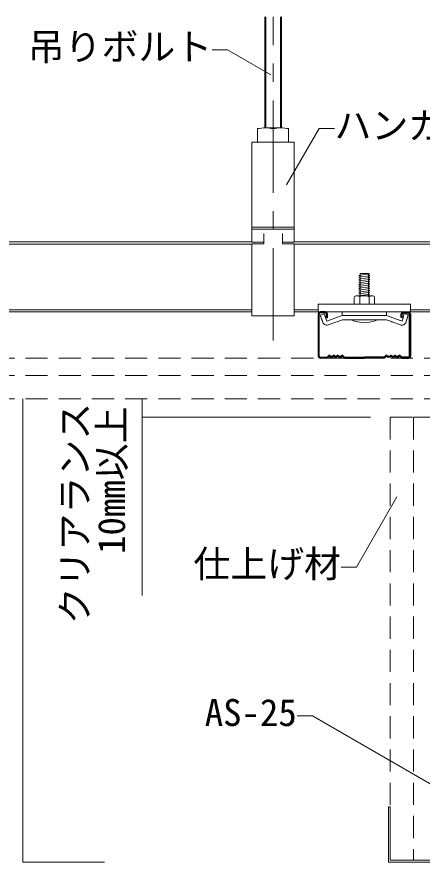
# Model space of a CAD drawing. Units: millimetres on the paper, with parts at other scales. Extents: x -196 to 194, y -140 to 138.
# Drawn here: x -64.63 to -42.67, y 57.02 to 102.81 of the extents above; entities that cross this region are included whole.
import ezdxf
from ezdxf.enums import TextEntityAlignment as Align

# ---------------------------------------------------------------- set-up
doc = ezdxf.new("R2010")
doc.units = ezdxf.units.MM
doc.linetypes.add('CHAIN1', pattern=[8, 5, -1, 1, -1])
doc.linetypes.add('DASHED1', pattern=[1.8, 1.2, -0.6])
for name, color, linetype, lineweight in [('4-0_中心線', 4, 'CHAIN1', 9), ('4-1_吊り材', 7, 'Continuous', 18), ('4-2_野縁受け', 3, 'Continuous', 18), ('4-3_野縁', 2, 'Continuous', 25), ('4-5_寸法', 4, 'Continuous', 9), ('4-6_文字', 7, 'Continuous', 18), ('4-A_クリップ', 7, 'Continuous', 18), ('4-B_補強金具・金具・その他', 3, 'DASHED1', 18), ('4-D_パネル', 4, 'DASHED1', 9)]:
    doc.layers.add(name, color=color, linetype=linetype, lineweight=lineweight)
doc.styles.add('ＭＳ ゴシック', font='')
doc.styles.get('ＭＳ ゴシック').set_extended_font_data('MS Gothic')

msp = doc.modelspace()

# ---------------------------------------------------------------- linework, layer by layer
at = {"layer": '4-0_中心線'}
msp.add_line((-50.746, 85.283), (-50.746, 102.807), dxfattribs=at)
at = {"layer": '4-1_吊り材'}
for p, q in [((-51.196, 96.793), (-51.196, 102.807)), ((-51.14, 96.793), (-51.14, 102.807)), ((-50.352, 102.807), (-50.352, 96.793)), ((-50.296, 96.793), (-50.296, 102.807)), ((-51.586, 96.753), (-51.586, 96.023)), ((-50.326, 96.793), (-51.166, 96.793)), ((-50.746, 96.753), (-50.746, 96.023)), ((-49.906, 96.753), (-49.906, 96.023)), ((-51.896, 96.023), (-49.596, 96.023)), ((-51.896, 91.413), (-51.896, 96.023)), ((-49.596, 96.023), (-49.596, 91.413)), ((-51.896, 91.3), (-51.896, 91.413)), ((-51.896, 91.413), (-49.596, 91.413)), ((-51.896, 91.3), (-51.896, 90.609)), ((-49.596, 91.3), (-51.896, 91.3)), ((-49.596, 91.413), (-49.596, 91.3)), ((-49.596, 90.609), (-49.596, 91.3)), ((-51.246, 91.078), (-51.246, 90.519)), ((-50.246, 90.519), (-50.246, 91.078)), ((-51.896, 90.609), (-51.246, 90.609)), ((-51.896, 90.519), (-51.896, 86.623)), ((-51.246, 90.519), (-51.896, 90.519)), ((-50.246, 90.609), (-49.596, 90.609)), ((-49.596, 90.519), (-50.246, 90.519)), ((-49.596, 86.623), (-49.596, 90.519)), ((-51.896, 86.623), (-49.596, 86.623))]:
    msp.add_line(p, q, dxfattribs=at)
for centre in [(-51.166, 94.568), (-50.326, 94.568)]:
    msp.add_arc(centre, 2.225, 79.1199, 100.8801, dxfattribs=at)
at = {"layer": '4-2_野縁受け'}
for p, q in [((-69.566, 90.623), (-51.896, 90.623)), ((-69.566, 90.503), (-51.896, 90.503)), ((-49.596, 90.623), (-36.046, 90.623)), ((-49.596, 90.503), (-36.046, 90.503)), ((-69.566, 86.943), (-51.896, 86.943)), ((-69.566, 86.823), (-51.896, 86.823)), ((-49.596, 86.943), (-48.296, 86.943)), ((-49.596, 86.823), (-48.296, 86.823)), ((-43.296, 86.943), (-36.046, 86.943)), ((-43.296, 86.823), (-36.046, 86.823))]:
    msp.add_line(p, q, dxfattribs=at)
at = {"layer": '4-3_野縁'}
for p, q in [((-48.299, 86.725), (-48.299, 84.429)), ((-48.249, 84.427), (-48.249, 86.725)), ((-47.899, 86.825), (-48.199, 86.825)), ((-47.899, 86.775), (-48.199, 86.775)), ((-47.849, 86.525), (-47.849, 86.725)), ((-47.799, 86.525), (-47.799, 86.725)), ((-43.799, 86.525), (-43.799, 86.725)), ((-43.749, 86.525), (-43.749, 86.725)), ((-43.699, 86.825), (-43.399, 86.825)), ((-43.699, 86.775), (-43.399, 86.775)), ((-43.349, 84.427), (-43.349, 86.725)), ((-43.299, 86.725), (-43.299, 84.429)), ((-47.849, 86.525), (-47.799, 86.525)), ((-43.749, 86.525), (-43.799, 86.525)), ((-48.199, 84.375), (-47.84, 84.375)), ((-48.199, 84.375), (-47.84, 84.375)), ((-47.84, 84.325), (-48.199, 84.325)), ((-47.84, 84.325), (-48.199, 84.325)), ((-47.805, 84.39), (-47.734, 84.46)), ((-47.734, 84.46), (-47.805, 84.39)), ((-47.699, 84.425), (-47.77, 84.354)), ((-47.699, 84.425), (-47.77, 84.354)), ((-46.999, 84.425), (-46.928, 84.354)), ((-46.964, 84.46), (-46.893, 84.39)), ((-46.858, 84.375), (-45.799, 84.375)), ((-46.858, 84.325), (-45.799, 84.325)), ((-44.74, 84.375), (-45.799, 84.375)), ((-44.74, 84.325), (-45.799, 84.325)), ((-44.634, 84.46), (-44.705, 84.39)), ((-44.599, 84.425), (-44.67, 84.354)), ((-43.899, 84.425), (-43.828, 84.354)), ((-43.899, 84.425), (-43.828, 84.354)), ((-43.793, 84.39), (-43.863, 84.46)), ((-43.863, 84.46), (-43.793, 84.39)), ((-43.399, 84.375), (-43.757, 84.375)), ((-43.399, 84.375), (-43.757, 84.375)), ((-43.757, 84.325), (-43.399, 84.325)), ((-43.757, 84.325), (-43.399, 84.325))]:
    msp.add_line(p, q, dxfattribs=at)
for centre, radius, start, end in [((-48.199, 86.725), 0.1, 90.003, 180.003), ((-48.199, 86.725), 0.05, 90.003, 180.003), ((-47.899, 86.725), 0.1, 0.003, 90.003), ((-47.899, 86.725), 0.05, 0.003, 90.003), ((-43.699, 86.725), 0.1, 89.997, 179.997), ((-43.699, 86.725), 0.05, 89.997, 179.997), ((-43.399, 86.725), 0.1, 359.997, 89.997), ((-43.399, 86.725), 0.05, 359.997, 89.997), ((-48.199, 84.425), 0.1, 177.476, 270), ((-48.199, 84.425), 0.1, 177.476, 270), ((-48.199, 84.425), 0.05, 177.476, 270), ((-48.199, 84.425), 0.05, 177.476, 270), ((-47.84, 84.425), 0.05, 270, 315), ((-47.84, 84.425), 0.05, 270, 315), ((-47.84, 84.425), 0.1, 270, 315), ((-47.84, 84.425), 0.1, 270, 315), ((-47.699, 84.425), 0.05, 46.3972, 135), ((-47.574, 84.556), 0.181, 226.3972, 313.6028), ((-47.574, 84.556), 0.131, 226.3972, 313.6028), ((-47.449, 84.425), 0.05, 36.8699, 133.6028), ((-47.349, 84.5), 0.125, 216.8699, 323.1301), ((-47.349, 84.5), 0.075, 216.8699, 323.1301), ((-47.249, 84.425), 0.05, 36.8699, 143.1301), ((-47.249, 84.425), 0.05, 46.3972, 143.1301), ((-47.124, 84.556), 0.181, 226.3972, 313.6028), ((-47.124, 84.556), 0.131, 226.3972, 313.6028), ((-46.999, 84.425), 0.05, 45, 133.6028), ((-46.858, 84.425), 0.1, 225, 270), ((-46.858, 84.425), 0.05, 225, 270), ((-44.74, 84.425), 0.05, 270, 315), ((-44.74, 84.425), 0.1, 270, 315), ((-44.599, 84.425), 0.05, 46.3972, 135), ((-44.474, 84.556), 0.181, 226.3972, 313.6028), ((-44.474, 84.556), 0.131, 226.3972, 313.6028), ((-44.349, 84.425), 0.05, 36.8699, 143.1301), ((-44.349, 84.425), 0.05, 36.8699, 133.6028), ((-44.249, 84.5), 0.125, 216.8699, 323.1301), ((-44.249, 84.5), 0.075, 216.8699, 323.1301), ((-44.149, 84.425), 0.05, 46.3972, 143.1301), ((-44.024, 84.556), 0.181, 226.3972, 313.6028), ((-44.024, 84.556), 0.131, 226.3972, 313.6028), ((-43.899, 84.425), 0.05, 45, 133.6028), ((-43.757, 84.425), 0.1, 225, 270), ((-43.757, 84.425), 0.1, 225, 270), ((-43.757, 84.425), 0.05, 225, 270), ((-43.757, 84.425), 0.05, 225, 270), ((-43.399, 84.425), 0.1, 270, 2.524), ((-43.399, 84.425), 0.1, 270, 2.524), ((-43.399, 84.425), 0.05, 270, 2.524), ((-43.399, 84.425), 0.05, 270, 2.524)]:
    msp.add_arc(centre, radius, start, end, dxfattribs=at)
at = {"layer": '4-5_寸法'}
msp.add_line((-57.841, 81.123), (-45.469, 81.123), dxfattribs=at)
for points in [[(-64.31, 82.123), (-64.31, 57.023), (-59.885, 57.023)], [(-57.841, 82.123), (-57.841, 81.123), (-57.841, 71.458)]]:
    msp.add_lwpolyline(points, dxfattribs=at)
at = {"layer": '4-6_文字'}
for p, q in [((-53.212, 101.02), (-54.045, 101.02)), ((-50.863, 99.663), (-53.212, 101.02)), ((-50.013, 93.711), (-48.253, 96.758)), ((-48.253, 96.758), (-47.42, 96.758)), ((-44.036, 76.81), (-46.233, 73.005)), ((-46.233, 73.005), (-47.066, 73.005)), ((-48.618, 64.954), (-49.451, 64.954)), ((-42.099, 61.19), (-48.618, 64.954))]:
    msp.add_line(p, q, dxfattribs=at)
at = {"layer": '4-A_クリップ'}
for p, q in [((-46.021, 88.904), (-45.571, 88.904)), ((-46.021, 87.703), (-46.021, 88.904)), ((-45.496, 88.888), (-45.571, 88.904)), ((-45.571, 87.703), (-45.571, 88.901)), ((-45.496, 88.788), (-45.571, 88.828)), ((-45.496, 88.788), (-46.096, 88.704)), ((-46.096, 88.704), (-46.021, 88.665)), ((-45.496, 88.688), (-46.096, 88.604)), ((-46.096, 88.604), (-46.021, 88.565)), ((-45.496, 88.588), (-46.096, 88.504)), ((-46.096, 88.504), (-46.021, 88.465)), ((-45.496, 88.488), (-46.096, 88.404)), ((-46.096, 88.404), (-46.021, 88.365)), ((-45.496, 88.388), (-46.096, 88.304)), ((-45.496, 88.688), (-45.571, 88.728)), ((-45.496, 88.588), (-45.571, 88.628)), ((-45.496, 88.488), (-45.571, 88.528)), ((-45.496, 88.388), (-45.571, 88.428)), ((-46.096, 88.304), (-46.021, 88.265)), ((-45.496, 88.288), (-46.096, 88.204)), ((-46.096, 88.204), (-46.021, 88.165)), ((-45.496, 88.188), (-46.096, 88.104)), ((-46.096, 88.104), (-46.021, 88.065)), ((-45.496, 88.088), (-46.096, 88.004)), ((-46.096, 88.004), (-46.021, 87.965)), ((-45.496, 87.988), (-46.096, 87.904)), ((-45.496, 88.288), (-45.571, 88.328)), ((-45.496, 88.188), (-45.571, 88.228)), ((-45.496, 88.088), (-45.571, 88.128)), ((-45.496, 87.988), (-45.571, 88.028)), ((-45.496, 87.888), (-45.571, 87.928)), ((-46.346, 87.603), (-46.346, 87.253)), ((-46.279, 87.686), (-46.326, 87.663)), ((-46.279, 87.686), (-46.326, 87.663)), ((-46.246, 87.703), (-45.346, 87.703)), ((-46.21, 87.694), (-46.046, 87.653)), ((-46.21, 87.694), (-46.046, 87.653)), ((-46.096, 87.904), (-46.021, 87.865)), ((-45.496, 87.888), (-46.096, 87.804)), ((-46.096, 87.804), (-46.021, 87.765)), ((-46.096, 87.804), (-46.021, 87.765)), ((-45.496, 87.788), (-46.096, 87.704)), ((-45.496, 87.788), (-46.096, 87.704)), ((-46.046, 87.653), (-46.046, 87.651)), ((-46.046, 87.651), (-46.046, 87.253)), ((-45.574, 87.664), (-45.546, 87.654)), ((-45.574, 87.664), (-45.546, 87.654)), ((-45.496, 87.788), (-45.571, 87.828)), ((-45.496, 87.788), (-45.571, 87.828)), ((-45.524, 87.703), (-45.571, 87.728)), ((-45.524, 87.703), (-45.571, 87.728)), ((-45.381, 87.694), (-45.546, 87.654)), ((-45.381, 87.694), (-45.546, 87.654)), ((-45.546, 87.654), (-45.546, 87.253)), ((-45.313, 87.687), (-45.267, 87.664)), ((-45.313, 87.687), (-45.267, 87.664)), ((-45.246, 87.603), (-45.246, 87.253)), ((-48.296, 87.253), (-48.296, 86.823)), ((-48.296, 87.253), (-43.296, 87.253)), ((-46.346, 87.253), (-45.246, 87.253)), ((-43.296, 86.823), (-43.296, 87.253)), ((-48.296, 86.823), (-43.296, 86.823)), ((-47.975, 86.724), (-48.191, 86.645)), ((-47.975, 86.724), (-48.191, 86.645)), ((-48.051, 86.261), (-48.191, 86.645)), ((-48.072, 86.317), (-48.191, 86.645)), ((-47.832, 86.33), (-47.975, 86.724)), ((-47.832, 86.33), (-47.975, 86.724)), ((-46.995, 86.634), (-47.832, 86.33)), ((-46.995, 86.823), (-46.995, 86.634)), ((-46.995, 86.634), (-45.796, 86.634)), ((-44.597, 86.634), (-45.796, 86.634)), ((-44.597, 86.634), (-45.796, 86.634)), ((-44.597, 86.634), (-45.796, 86.634)), ((-44.597, 86.634), (-43.856, 86.365)), ((-44.595, 86.823), (-44.595, 86.634)), ((-43.76, 86.33), (-43.652, 86.735)), ((-43.652, 86.735), (-43.43, 86.676)), ((-43.535, 86.28), (-43.43, 86.676)), ((-47.755, 86.124), (-46.985, 86.404)), ((-46.917, 86.404), (-46.985, 86.404)), ((-45.796, 86.404), (-46.917, 86.404)), ((-45.096, 86.404), (-46.496, 86.404)), ((-45.796, 86.404), (-44.675, 86.404)), ((-45.796, 86.404), (-44.823, 86.404)), ((-45.796, 86.404), (-44.882, 86.404)), ((-44.847, 86.404), (-44.675, 86.404)), ((-44.798, 86.404), (-44.607, 86.404)), ((-44.282, 86.286), (-44.607, 86.404)), ((-43.837, 86.124), (-44.357, 86.313)), ((-43.886, 86.375), (-43.76, 86.33))]:
    msp.add_line(p, q, dxfattribs=at)
msp.add_lwpolyline([(-45.496, 88.888), (-46.096, 88.804), (-46.021, 88.765)], dxfattribs=at)
for centre, radius, start, end in [((-46.246, 87.603), 0.1, 90, 180), ((-46.234, 87.597), 0.1, 75.942, 116.6021), ((-46.234, 87.597), 0.1, 75.942, 116.6021), ((-45.796, 87.053), 0.65, 70.0181, 112.6198), ((-45.796, 87.053), 0.65, 70.0181, 112.6198), ((-45.357, 87.597), 0.1, 63.7347, 103.8602), ((-45.357, 87.597), 0.1, 63.7347, 103.8602), ((-45.346, 87.603), 0.1, 0, 90), ((-47.835, 86.34), 0.23, 200, 300), ((-45.796, 87.804), 1.565, 243.4349, 296.565), ((-43.758, 86.34), 0.23, 245, 345)]:
    msp.add_arc(centre, radius, start, end, dxfattribs=at)
at = {"layer": '4-B_補強金具・金具・その他', "linetype": 'Continuous'}
for p, q in [((-44.496, 60.023), (-44.496, 57.023)), ((-44.496, 57.023), (-41.496, 57.023)), ((-44.396, 57.123), (-41.496, 57.123))]:
    msp.add_line(p, q, dxfattribs=at)
msp.add_lwpolyline([(-44.496, 60.023), (-44.396, 60.023), (-44.396, 57.123)], dxfattribs=at)
at = {"layer": '4-D_パネル'}
for p, q in [((-69.566, 83.373), (-36.809, 83.373)), ((-69.566, 82.123), (-36.809, 82.123)), ((-44.396, 81.123), (-43.146, 81.123)), ((-43.146, 81.123), (-42.196, 81.123)), ((-43.146, 81.123), (-43.146, 57.123))]:
    msp.add_line(p, q, dxfattribs=at)
for points in [[(-69.566, 84.323), (-36.809, 84.323), (-36.809, 82.123)], [(-44.396, 81.123), (-44.396, 57.123), (-8.046, 57.123)]]:
    msp.add_lwpolyline(points, dxfattribs=at)

# ---------------------------------------------------------------- texts
at = {"layer": '4-5_寸法', "style": 'ＭＳ ゴシック'}
for s, p in [('クリアランス', (-60.324, 69.906)), ('10mm以上', (-58.331, 73.716))]:
    msp.add_text(s, height=1.466, rotation=90, dxfattribs=at).set_placement(p, align=Align.BOTTOM_LEFT)
at = {"layer": '4-6_文字', "style": 'ＭＳ ゴシック'}
for s, p in [('吊りボルト', (-64.045, 100.02)), ('ハンガー', (-47.42, 95.758)), ('仕上げ材', (-55.066, 72.005)), ('AS-25', (-54.451, 63.954))]:
    msp.add_text(s, height=1.466, dxfattribs=at).set_placement(p, align=Align.BOTTOM_LEFT)

doc.saveas('drawing.dxf')
